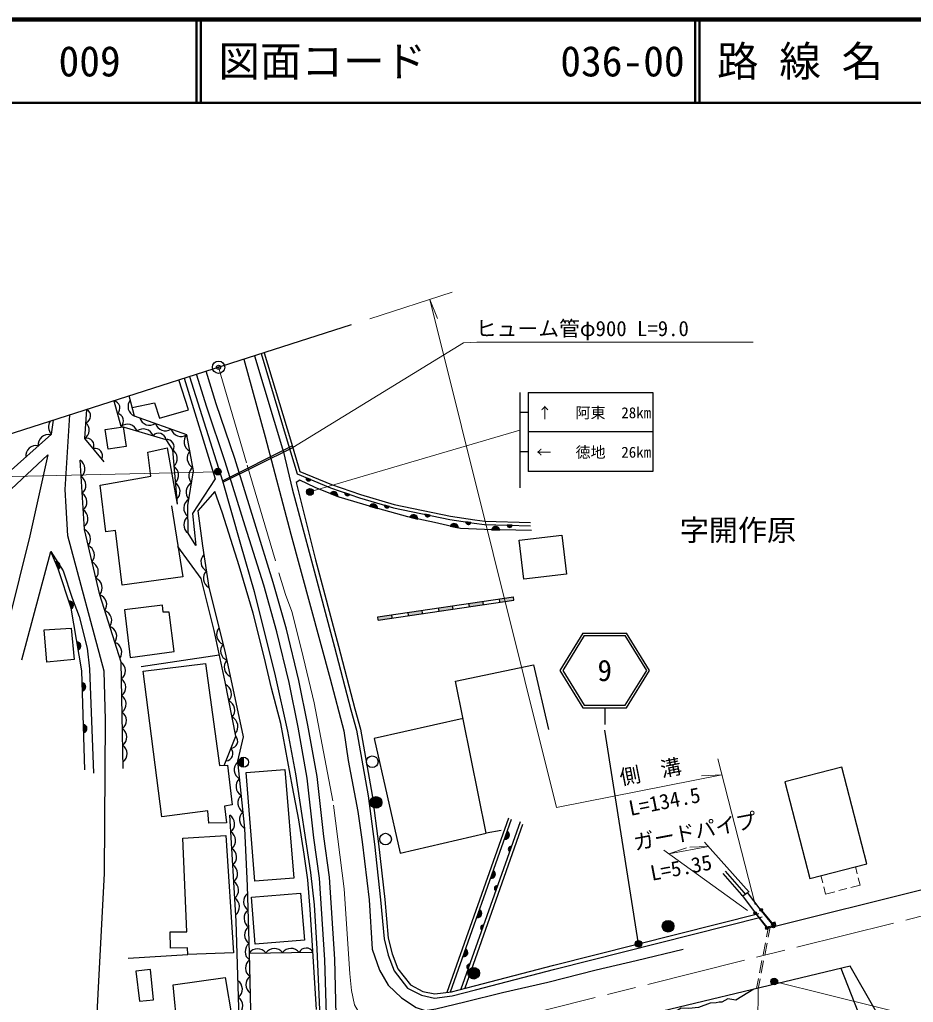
# Model space of a CAD drawing. Units: millimetres, scale not verified. Extents: x 40000 to 680000, y 20000 to 380000.
# Drawn here: x 96463 to 204002, y 261731 to 380000 of the extents above; entities that cross this region are included whole.
import ezdxf
from ezdxf.enums import TextEntityAlignment as Align

# ---------------------------------------------------------------- set-up
doc = ezdxf.new("R2010")
doc.units = ezdxf.units.MM
doc.header["$LTSCALE"] = 1000
doc.header["$PDMODE"] = 32
doc.header["$PDSIZE"] = 500
doc.linetypes.add('CHAIN', pattern=[18.5, 12, -1.5, 3.5, -1.5])
for name, color, linetype, lineweight in [('M-BGD', 7, 'Continuous', 25), ('M-BMK', 2, 'CHAIN', 13), ('M-BMK-OTRS', 5, 'Continuous', 25), ('M-BMK-ROW', 30, 'Continuous', 25), ('M-BMK-SRVR', 3, 'Continuous', 25), ('M-STR-HTXT', 7, 'Continuous', 13), ('M-STR-STRC', 7, 'Continuous', 25), ('M-TTL', 2, 'Continuous', 140), ('M-TTL-LINE', 7, 'Continuous', 50)]:
    doc.layers.add(name, color=color, linetype=linetype, lineweight=lineweight)
for name, color, linetype in [('M-BMK-HTXT', 7, 'Continuous'), ('M-OTRS', 6, 'Continuous'), ('M-TTL-TXT', 7, 'Continuous')]:
    doc.layers.add(name, color=color, linetype=linetype)
doc.styles.add('ＭＳ ゴシック', font='')
doc.styles.get('ＭＳ ゴシック').set_extended_font_data('MS Gothic')

msp = doc.modelspace()

# ---------------------------------------------------------------- hatches: boundary and pattern name
at = {"layer": 'M-BGD'}
for points in [[(130928, 324877), (131507, 324638, -0.84072)], [(133823, 322971, -0.82183), (134743, 322602)], [(136178, 322862), (135586, 323066, 0.84072)], [(138578, 321435, -0.82183), (139533, 321170)], [(140359, 321580), (140960, 321405, -0.84072)], [(143399, 320111, -0.82183), (144368, 319902)], [(145845, 320347), (145233, 320474, 0.84072)], [(148284, 319044, -0.82183), (149251, 318829)], [(150765, 319465), (150146, 319559, 0.84072)], [(153251, 318615, -0.82183), (154241, 318593)], [(155121, 319165), (155747, 319150, -0.84072)], [(100744, 314753, -0.82183), (101136, 313843)], [(102370, 310028, -0.82183), (102677, 309086)], [(152212, 309998), (150530, 309751), (150588, 309356), (152270, 309602)], [(155873, 310535), (154191, 310288), (154249, 309893), (155931, 310139)], [(144890, 308924), (143208, 308678), (143266, 308282), (144948, 308529)], [(148551, 309461), (146869, 309214), (146927, 308819), (148609, 309065)], [(141229, 308387), (139547, 308141), (139605, 307745), (141287, 307992)], [(103347, 305132, -0.82183), (103516, 304156)], [(103995, 300185, -0.82183), (104025, 299195)], [(104143, 295187, -0.82183), (104172, 294197)], [(123405, 291230, 0.41421), (122805, 290630, 0.41421), (123405, 290030)], [(140044, 285789, -0.41421), (139344, 285089, -0.41421), (138644, 285789, -1)], [(155141, 282306, -0.82183), (154812, 281372)], [(155621, 280468), (155413, 279878, -0.84072)], [(153479, 277591, -0.82183), (153149, 276656)], [(153959, 275752), (153751, 275162, -0.84072)], [(151816, 272875, -0.82183), (151487, 271941)], [(152088, 270446), (152297, 271037, 0.84072)], [(175192, 270889, -0.41421), (174492, 270189, -0.41421), (173792, 270889, -1)], [(150154, 268160, -0.82183), (149824, 267225)], [(150634, 266321), (150426, 265731, -0.84072)], [(151802, 265238, -0.41421), (151102, 264538, -0.41421), (150402, 265238, -1)]]:
    msp.add_hatch(color=256, dxfattribs=at).paths.add_polyline_path(points)
at = {"layer": 'M-STR-STRC'}
for points in [[(119967, 325384, -0.41421), (120089, 325936, -0.41421), (120641, 325813, -1)], [(131061, 322943, -0.41421), (131184, 323495, -0.41421), (131736, 323373, -1)], [(170598, 268561, -0.41421), (170720, 269113, -0.41421), (171273, 268991, -1)], [(186932, 264014, -0.41421), (187055, 264566, -0.41421), (187607, 264444, -1)]]:
    msp.add_hatch(color=256, dxfattribs=at).paths.add_polyline_path(points)

# ---------------------------------------------------------------- linework, layer by layer
at = {"layer": 'M-BGD'}
for p, q in [((120852, 324515), (129266, 328692)), ((120908, 324320), (129324, 328498)), ((131507, 324638), (130928, 324877)), ((133823, 322971), (134743, 322602)), ((136178, 322862), (135586, 323066)), ((138578, 321435), (139533, 321170)), ((140960, 321405), (140359, 321580)), ((143399, 320111), (144368, 319902)), ((145845, 320347), (145233, 320474)), ((150765, 319465), (150146, 319559)), ((148284, 319044), (149251, 318829)), ((153251, 318615), (154241, 318593)), ((155747, 319150), (155121, 319165)), ((100744, 314753), (101136, 313843)), ((102370, 310028), (102677, 309086)), ((139547, 308141), (155873, 310535)), ((139605, 307745), (155931, 310139)), ((152270, 309602), (152212, 309998)), ((154249, 309893), (154191, 310288)), ((155931, 310139), (155873, 310535)), ((144948, 308529), (144890, 308924)), ((146927, 308819), (146869, 309214)), ((148609, 309065), (148551, 309461)), ((150588, 309356), (150530, 309751)), ((139605, 307745), (139547, 308141)), ((141287, 307992), (141229, 308387)), ((143266, 308282), (143208, 308678)), ((103347, 305132), (103516, 304156)), ((111089, 302170), (120487, 303555)), ((103995, 300185), (104025, 299195)), ((104143, 295187), (104172, 294197)), ((123405, 290030), (123405, 291230)), ((155278, 283899), (147883, 262923)), ((148327, 262977), (155656, 283766)), ((156672, 283449), (149569, 263299)), ((156981, 283120), (150038, 263426)), ((155141, 282306), (154812, 281372)), ((155413, 279878), (155621, 280468)), ((153479, 277591), (153149, 276656)), ((153751, 275162), (153959, 275752)), ((183474, 274538), (184031, 274961)), ((151816, 272875), (151487, 271941)), ((185006, 272517), (184783, 272460)), ((152088, 270446), (152297, 271037)), ((187452, 271022), (186411, 270768)), ((187368, 271362), (186920, 271253)), ((187452, 271022), (187368, 271362)), ((109528, 267041), (116709, 267499)), ((124098, 267665), (131760, 267762)), ((150154, 268160), (149824, 267225)), ((150426, 265731), (150634, 266321))]:
    msp.add_line(p, q, dxfattribs=at)
for points in [[(124737, 339556), (128225, 327955), (129251, 323539), (131594, 314868), (134337, 304469), (136321, 296929), (136987, 294489), (138400, 286602), (139150, 280758), (139900, 274060), (140323, 269362), (140798, 267407), (141544, 265531), (143151, 263446), (144824, 262576), (146396, 262237), (148521, 262497), (151309, 263253), (160847, 265717), (185809, 272011)], [(125507, 339802), (128667, 329300), (129854, 325323)], [(125890, 339918), (129050, 329415), (130183, 325620), (133990, 324040), (137492, 322832), (141539, 321652), (148293, 320246), (151225, 319800), (152424, 319629), (157943, 319498)], [(123445, 339141), (125998, 329774), (129102, 318085), (133811, 300659), (135485, 294404), (135980, 290856), (137152, 284692), (137664, 281039), (138521, 274071), (138879, 268136), (139744, 265586), (140812, 263812), (142399, 262273), (144189, 261095), (145273, 260734), (146546, 260938), (150042, 261785), (154551, 262932), (160039, 264158), (165819, 265634), (170636, 266772), (176320, 268144)], [(133368, 251375), (133368, 260210), (133203, 266859), (132546, 276681), (131877, 281524), (131072, 288729), (129979, 294848), (128877, 300223), (127405, 306331), (125832, 311921), (123613, 319034), (121209, 326802), (118969, 333372), (117750, 337315)], [(134568, 251375), (134568, 260225), (134402, 266914), (133740, 276803), (133068, 281673), (132260, 288901), (131158, 295074), (130048, 300484), (128566, 306634), (126983, 312262), (124759, 319390), (122350, 327173), (120110, 333743), (118893, 337682)], [(116259, 336837), (120001, 324741), (117248, 320583), (117655, 316694), (116727, 318193), (116707, 321536), (117394, 325682), (116570, 330045), (110268, 332293), (109657, 334721)], [(110008, 333328), (112702, 333899), (113308, 332034), (116781, 333059), (115634, 336637)], [(116918, 337048), (120852, 324515), (123055, 316875), (124695, 311185), (127196, 301016), (128678, 294378), (129665, 289226), (131473, 277359), (131884, 273486), (132241, 268158), (132810, 254423)], [(107802, 334126), (108652, 331066), (114068, 329471), (114836, 328239), (115403, 321670)], [(106650, 326802), (104306, 329609), (104557, 333085)], [(89096, 320160), (100284, 330126), (100553, 331802)], [(89800, 318218), (99871, 327619), (97699, 317865), (93832, 302525)], [(114717, 321483), (116109, 312930), (108786, 311951), (108006, 318510), (106825, 318350), (106145, 323990), (112267, 325050), (111869, 327938), (114230, 328458), (115403, 321670)], [(108923, 289884), (108671, 302667), (106107, 310779), (104251, 318640), (103747, 326978)], [(129854, 325323), (133848, 323666), (137371, 322450), (141442, 321264), (148222, 319852), (151167, 319404), (152391, 319230), (157934, 319098)], [(158047, 318508), (152400, 318634), (149502, 318774), (146369, 319468), (143155, 320164), (138834, 321364), (134900, 322539), (132033, 323688), (130165, 324557), (129722, 324294)], [(129722, 324294), (132077, 314997), (134820, 304597), (136804, 297059), (137476, 294599), (138895, 286678), (139646, 280818), (140398, 274110), (140818, 269443), (141276, 267559), (141983, 265781), (143480, 263839), (144995, 263050), (146419, 262743), (148425, 262989), (151181, 263737), (160723, 266201), (185419, 272428)], [(132167, 260887), (131639, 269816), (131415, 272898), (131147, 276493), (130689, 279581), (130055, 283689), (129282, 287650), (127893, 295282), (126761, 299533), (125874, 303327), (124564, 308569), (122868, 314278), (120876, 320585), (119932, 323216), (117902, 320872), (118484, 316692), (119215, 311665), (121139, 304012), (123368, 293705), (122662, 290765), (123531, 282672), (123839, 275757), (124098, 267665), (124382, 253960)], [(96744, 302961), (100205, 316003), (101682, 313657), (102771, 310367), (103632, 308170), (104599, 304369), (104854, 301858), (105364, 289314)], [(104305, 289694), (103952, 301635), (102648, 309175), (101111, 313902), (100205, 316003)], [(121092, 290249), (122470, 293780), (121178, 300317), (119866, 306467), (118311, 312747), (115513, 316590)], [(154423, 282429), (152592, 282099), (148927, 300395), (158298, 302356), (160084, 294570)], [(149828, 295896), (139131, 293482), (142251, 279704), (152592, 282099)], [(123335, 248501), (123222, 252689), (122944, 257198), (122516, 271520), (121770, 284246)], [(181073, 277235), (183327, 274665), (183474, 274538)], [(181374, 277499), (183624, 274933), (183778, 274768)], [(187382, 270914), (204727, 275242), (210449, 276605)], [(186411, 270768), (185006, 272517), (183474, 274538)], [(186920, 271253), (185558, 272948), (184031, 274961)], [(205347, 254114), (199409, 260838), (196416, 266088), (165964, 258781), (163100, 257745), (163303, 256837)], [(203856, 251841), (198593, 257427), (195314, 265823)], [(184809, 263303), (182651, 262003), (181677, 262144), (180964, 261765), (180618, 261755), (180293, 261679), (179569, 261636), (178158, 261107), (176988, 260995), (176083, 261049), (175080, 260436), (174617, 260484), (173745, 260080), (172761, 260218), (170417, 259249), (169487, 259435), (168714, 258784), (166471, 258202), (165341, 258099), (164510, 257916), (163686, 257427)]]:
    msp.add_lwpolyline(points, dxfattribs=at)
for points in [[(106766, 330682), (108920, 331010), (109284, 328623), (107130, 328295)], [(156585, 317371), (161720, 317950), (162250, 313247), (157115, 312668)], [(109089, 308984), (109744, 303234), (115053, 303974), (114461, 308688), (113741, 308674), (113657, 309534)], [(99421, 306556), (102674, 306754), (103007, 302988), (99739, 302687)], [(120510, 290218), (121481, 290270), (122024, 285509), (121126, 285347), (121372, 283344), (119240, 283288), (119091, 284792), (113567, 284070), (111334, 301575), (118824, 302521)], [(123704, 289395), (128390, 289771), (129440, 276689), (124754, 276313)], [(188535, 288261), (191530, 276644), (198389, 278412), (195394, 290029)], [(116095, 281496), (121286, 281826), (122176, 267682), (116709, 267499), (116657, 268282), (114601, 268265), (114567, 270197), (116570, 270232)], [(124364, 274390), (130274, 274864), (130727, 269216), (124818, 268741)], [(110449, 265466), (110885, 261855), (112571, 262052), (112220, 265677)], [(123222, 252689), (110741, 250769), (109845, 257367), (115449, 258374), (114930, 263855), (121200, 264732), (122016, 259732), (121439, 259598), (121557, 258803), (122184, 258853)]]:
    msp.add_lwpolyline(points, close=True, dxfattribs=at)
for centre, radius in [((123405, 290630), 600), ((138893, 290684), 700), ((139344, 285789), 700), ((140488, 281376), 700), ((174492, 270889), 700), ((151102, 265238), 700)]:
    msp.add_circle(centre, radius, dxfattribs=at)
for centre, radius, start, end in [((107646, 333249), 885, 311.35694, 79.70351), ((110751, 333446), 1250, 140.98401, 247.24421), ((104110, 332315), 890, 291.86392, 59.88545), ((108070, 331711), 888, 312.87946, 79.60954), ((101183, 330995), 1250, 147.5626, 224.01897), ((103636, 330603), 1198, 304.00148, 47.7479), ((109422, 330058), 1250, 20.45238, 126.71259), ((112111, 332432), 1250, 197.24047, 303.50067), ((113995, 331760), 1250, 197.24047, 303.50067), ((99940, 328815), 1250, 78.56332, 184.82353), ((111340, 329492), 1250, 20.45238, 126.71259), ((113185, 329343), 892, 8.23264, 138.93233), ((115879, 331088), 1250, 197.24047, 303.50067), ((117492, 329203), 1250, 137.57582, 243.83603), ((104517, 328737), 897, 336.74443, 103.5724), ((114161, 328589), 886, 331.45587, 96.06318), ((98447, 327485), 1250, 78.56332, 184.82353), ((105548, 327516), 887, 335.82115, 103.89554), ((114174, 327178), 1250, 311.80884, 58.06904), ((117864, 327238), 1250, 137.57582, 243.83603), ((103059, 325935), 1250, 310.32555, 56.58575), ((114347, 325185), 1250, 311.80884, 58.06904), ((118061, 325114), 1250, 126.76517, 223.71352), ((103179, 323939), 1250, 310.32555, 56.58575), ((114519, 323193), 1250, 311.80884, 58.06904), ((117733, 323141), 1250, 117.45332, 223.71352), ((131238, 324808), 318, 167.35141, 327.56914), ((103300, 321942), 1250, 310.32555, 56.58575), ((134247, 322696), 505, 349.3346, 146.99279), ((135900, 323015), 318, 170.85756, 331.0753), ((117459, 321197), 1250, 120.21215, 233.4748), ((139029, 321208), 505, 355.65319, 153.31138), ((103420, 319946), 1250, 310.32555, 56.58575), ((140675, 321544), 318, 173.64454, 333.86228), ((117471, 319197), 1250, 127.21459, 233.4748), ((143863, 319911), 505, 358.95575, 156.61394), ((145550, 320464), 318, 178.12517, 338.3429), ((148746, 318841), 505, 358.67186, 156.33005), ((150464, 319566), 318, 181.25292, 341.47065), ((103750, 317494), 1250, 320.15461, 66.41482), ((153744, 318506), 505, 9.88992, 167.54811), ((155436, 319212), 318, 188.53589, 348.75362), ((104210, 315548), 1250, 320.15461, 66.41482), ((100850, 314259), 505, 304.47771, 102.1359), ((104678, 313564), 1250, 320.15461, 66.41482), ((119526, 314742), 1250, 135.14153, 241.40173), ((119813, 312763), 1250, 135.14153, 241.40173), ((105138, 311617), 1250, 320.15461, 66.41482), ((102431, 309527), 505, 299.18539, 96.84358), ((105693, 309599), 1250, 324.41418, 70.67438), ((106296, 307692), 1250, 324.41418, 70.67438), ((106899, 305785), 1250, 324.41418, 70.67438), ((121416, 305987), 1250, 140.98328, 247.24348), ((103335, 304627), 505, 290.98746, 88.64565), ((107502, 303878), 1250, 324.41418, 70.67438), ((121900, 304042), 1250, 140.70856, 245.33015), ((122323, 302087), 1250, 139.06994, 245.33015), ((107941, 301653), 1250, 307.99818, 54.25839), ((107980, 299653), 1250, 307.99818, 54.25839), ((103912, 299687), 505, 282.86397, 80.52216), ((120704, 298848), 1250, 318.04587, 64.30607), ((108020, 297653), 1250, 307.99818, 54.25839), ((121092, 296886), 1250, 318.04587, 64.30607), ((108059, 295654), 1250, 307.99818, 54.25839), ((121479, 294924), 1250, 318.04587, 64.30607), ((104060, 294689), 505, 282.86397, 80.52216), ((108098, 293654), 1250, 307.99818, 54.25839), ((121816, 293176), 890, 274.6669, 42.68843), ((108138, 291654), 1250, 307.99818, 54.25839), ((121234, 291686), 890, 274.6669, 42.68843), ((123530, 289712), 1250, 132.99772, 239.25793), ((123743, 287723), 1250, 132.99772, 239.25793), ((123957, 285735), 1250, 132.99772, 239.25793), ((121080, 283203), 1250, 310.22279, 56.483), ((124170, 283746), 1250, 132.99772, 239.25793), ((121197, 281207), 1250, 310.22279, 56.483), ((154884, 281871), 505, 261.75121, 59.4094), ((155569, 280155), 318, 80.47144, 240.68917), ((121314, 279210), 1250, 310.22279, 56.483), ((121431, 277214), 1250, 310.22279, 56.483), ((153222, 277156), 505, 261.75121, 59.4094), ((121548, 275217), 1250, 310.22279, 56.483), ((153906, 275439), 318, 80.47144, 240.68917), ((124650, 273847), 1250, 128.70751, 234.96771), ((121665, 273220), 1250, 310.22279, 56.483), ((124714, 271848), 1250, 128.70751, 234.96771), ((151559, 272440), 505, 261.75121, 59.4094), ((152244, 270723), 318, 80.47144, 240.68917), ((124778, 269849), 1250, 128.70751, 234.96771), ((124844, 267851), 1250, 128.81622, 234.31615), ((125108, 266928), 1250, 37.59488, 143.85508), ((127107, 266953), 1250, 37.59488, 143.85508), ((129107, 266978), 1250, 37.59488, 143.85508), ((130934, 267339), 928, 27.129, 154.32097), ((149897, 267725), 505, 261.75121, 59.4094), ((124886, 265852), 1250, 128.05595, 234.31615), ((150582, 266008), 318, 80.47144, 240.68917), ((122011, 263317), 1250, 308.5823, 54.8425), ((124927, 263852), 1250, 128.05595, 234.31615), ((122071, 261318), 1250, 308.5823, 54.8425)]:
    msp.add_arc(centre, radius, start, end, dxfattribs=at)
at = {"layer": 'M-BMK'}
msp.add_lwpolyline([(120400, 338165), (123837, 326386), (128447, 310803), (129206, 308779), (130376, 304163), (131906, 297772), (134236, 285461), (135506, 275410), (136202, 265152), (136410, 263170), (136759, 261442), (137643, 259921), (138157, 259222), (139079, 258496), (140482, 257661), (142210, 257188), (143731, 257188), (145417, 257393), (148626, 258175), (152193, 259091), (154091, 259402), (251186, 283653)], dxfattribs=at)
at = {"layer": 'M-BMK-OTRS'}
msp.add_line((136358, 343281), (87082, 327482), dxfattribs=at)
at = {"layer": 'M-BMK-ROW'}
msp.add_lwpolyline([(105152, 248231), (106686, 277220), (106810, 295724), (106643, 301590), (102246, 317895), (102057, 321359), (101945, 323457), (102518, 332432)], dxfattribs=at)
at = {"layer": 'M-BMK-SRVR'}
msp.add_circle((120400, 338165), 750, dxfattribs=at)
at = {"layer": 'M-OTRS'}
msp.add_point((120400, 338165), dxfattribs=at)
at = {"layer": 'M-STR-HTXT'}
for p, q in [((148527, 347183), (138619, 344007)), ((145816, 346314), (146735, 344038)), ((129324, 328498), (149861, 341099)), ((149861, 341099), (151485, 341199)), ((151485, 341199), (184734, 341199)), ((131399, 323158), (156660, 330602)), ((120304, 325599), (81151, 324685)), ((184968, 273496), (180460, 291024)), ((180952, 289111), (178501, 288975)), ((174592, 279597), (179357, 280496)), ((174592, 279597), (176720, 280317)), ((179357, 280496), (177112, 280391)), ((184254, 274999), (178889, 281022)), ((173967, 280048), (184042, 272775)), ((197030, 278062), (197255, 277189)), ((192873, 276990), (193097, 276119)), ((193222, 275635), (193446, 274765)), ((196494, 275546), (197605, 275831)), ((197380, 276704), (197605, 275831)), ((193446, 274765), (194557, 275049)), ((195041, 275174), (196010, 275422)), ((186344, 269596), (186582, 270810)), ((186540, 269557), (186779, 270771)), ((185920, 267437), (186209, 268909)), ((186116, 267399), (186405, 268871)), ((185496, 265278), (185785, 266750)), ((185692, 265240), (185982, 266712)), ((185123, 263378), (185361, 264592)), ((185319, 263339), (185558, 264553)), ((187269, 264229), (219351, 256244)), ((185344, 263431), (185045, 235957))]:
    msp.add_line(p, q, dxfattribs=at)
msp.add_lwpolyline([(180952, 289111), (161056, 285181), (145816, 346314)], dxfattribs=at)
at = {"layer": 'M-STR-STRC'}
for p, q in [((156660, 335135), (156660, 323635)), ((157660, 335135), (157660, 325635)), ((157660, 335135), (172660, 335135)), ((172660, 335135), (172660, 325635)), ((156660, 332760), (157660, 332760)), ((172660, 330385), (157660, 330385)), ((156660, 328010), (157660, 328010)), ((172660, 325635), (157660, 325635)), ((164232, 306178), (161468, 301678)), ((164400, 305878), (161820, 301678)), ((164232, 306178), (169504, 306178)), ((164400, 305878), (169336, 305878)), ((171916, 301678), (169336, 305878)), ((172268, 301678), (169504, 306178)), ((161468, 301678), (164232, 297178)), ((161820, 301678), (164400, 297478)), ((169336, 297478), (171916, 301678)), ((169504, 297178), (172268, 301678)), ((164232, 297178), (169504, 297178)), ((164400, 297478), (169336, 297478)), ((166868, 297178), (166868, 295178)), ((170935, 268776), (166889, 294476)), ((185059, 272374), (186289, 270779)), ((187007, 271286), (185795, 272750)), ((186526, 270697), (187036, 270826))]:
    msp.add_line(p, q, dxfattribs=at)
for centre, radius in [((120304, 325599), 400), ((131399, 323158), 400), ((184968, 272493), 150), ((184968, 272493), 120), ((184968, 272493), 100), ((185700, 272866), 150), ((185700, 272866), 120), ((185700, 272866), 100), ((187103, 271170), 150), ((187103, 271170), 120), ((187103, 271170), 100), ((187181, 270863), 150), ((187181, 270863), 120), ((187181, 270863), 100), ((186381, 270660), 150), ((186381, 270660), 120), ((186381, 270660), 100), ((170935, 268776), 400), ((187269, 264229), 400)]:
    msp.add_circle(centre, radius, dxfattribs=at)
at = {"layer": 'M-TTL'}
msp.add_line((680000, 380000), (40000, 380000), dxfattribs=at)
at = {"layer": 'M-TTL-LINE'}
for p, q in [((117750, 380000), (117750, 370000)), ((118250, 380000), (118250, 370000)), ((177750, 380000), (177750, 370000)), ((178250, 380000), (178250, 370000)), ((40000, 370000), (680000, 370000))]:
    msp.add_line(p, q, dxfattribs=at)

# ---------------------------------------------------------------- texts
at = {"layer": 'M-BMK-HTXT', "style": 'ＭＳ ゴシック'}
msp.add_text('字開作原', height=2566, dxfattribs=at).set_placement((182894, 318561), align=Align.MIDDLE_CENTER)
at = {"layer": 'M-STR-HTXT', "style": 'ＭＳ ゴシック'}
msp.add_text('ヒューム管φ900 L=9.0', height=1833, dxfattribs=at).set_placement((176987, 341360), align=Align.BOTTOM_RIGHT)
for s, rotation, p in [('側\u3000溝', 11.173, (172648, 288055)), ('L=134.5', 11.173, (174347, 284475)), ('ガードパイプ', 10.681, (177994, 280885)), ('L=5.35', 10.681, (176322, 276509))]:
    msp.add_text(s, height=1833, rotation=rotation, dxfattribs=at).set_placement(p, align=Align.BOTTOM_CENTER)
at = {"layer": 'M-STR-STRC', "style": 'ＭＳ ゴシック'}
for s, p in [('↑', (158760, 331635)), ('阿東', (163360, 331635)), ('28km', (168860, 331635)), ('徳地', (163360, 326885)), ('26km', (168860, 326885))]:
    msp.add_text(s, height=1320, dxfattribs=at).set_placement(p, align=Align.BOTTOM_LEFT)
msp.add_text('→', height=1320, rotation=180, dxfattribs=at).set_placement((160444, 329042), align=Align.BOTTOM_LEFT)
msp.add_text('9', height=2566, dxfattribs=at).set_placement((166868, 301678), align=Align.MIDDLE_CENTER)
at = {"layer": 'M-TTL-TXT', "style": 'ＭＳ ゴシック'}
for s, p in [('路 線 名', (180380, 375000)), ('009', (101142, 375000)), ('図面コード', (120380, 375000)), ('036-00', (161521, 375000))]:
    msp.add_text(s, height=3666, dxfattribs=at).set_placement(p, align=Align.MIDDLE_LEFT)

doc.saveas('drawing.dxf')
